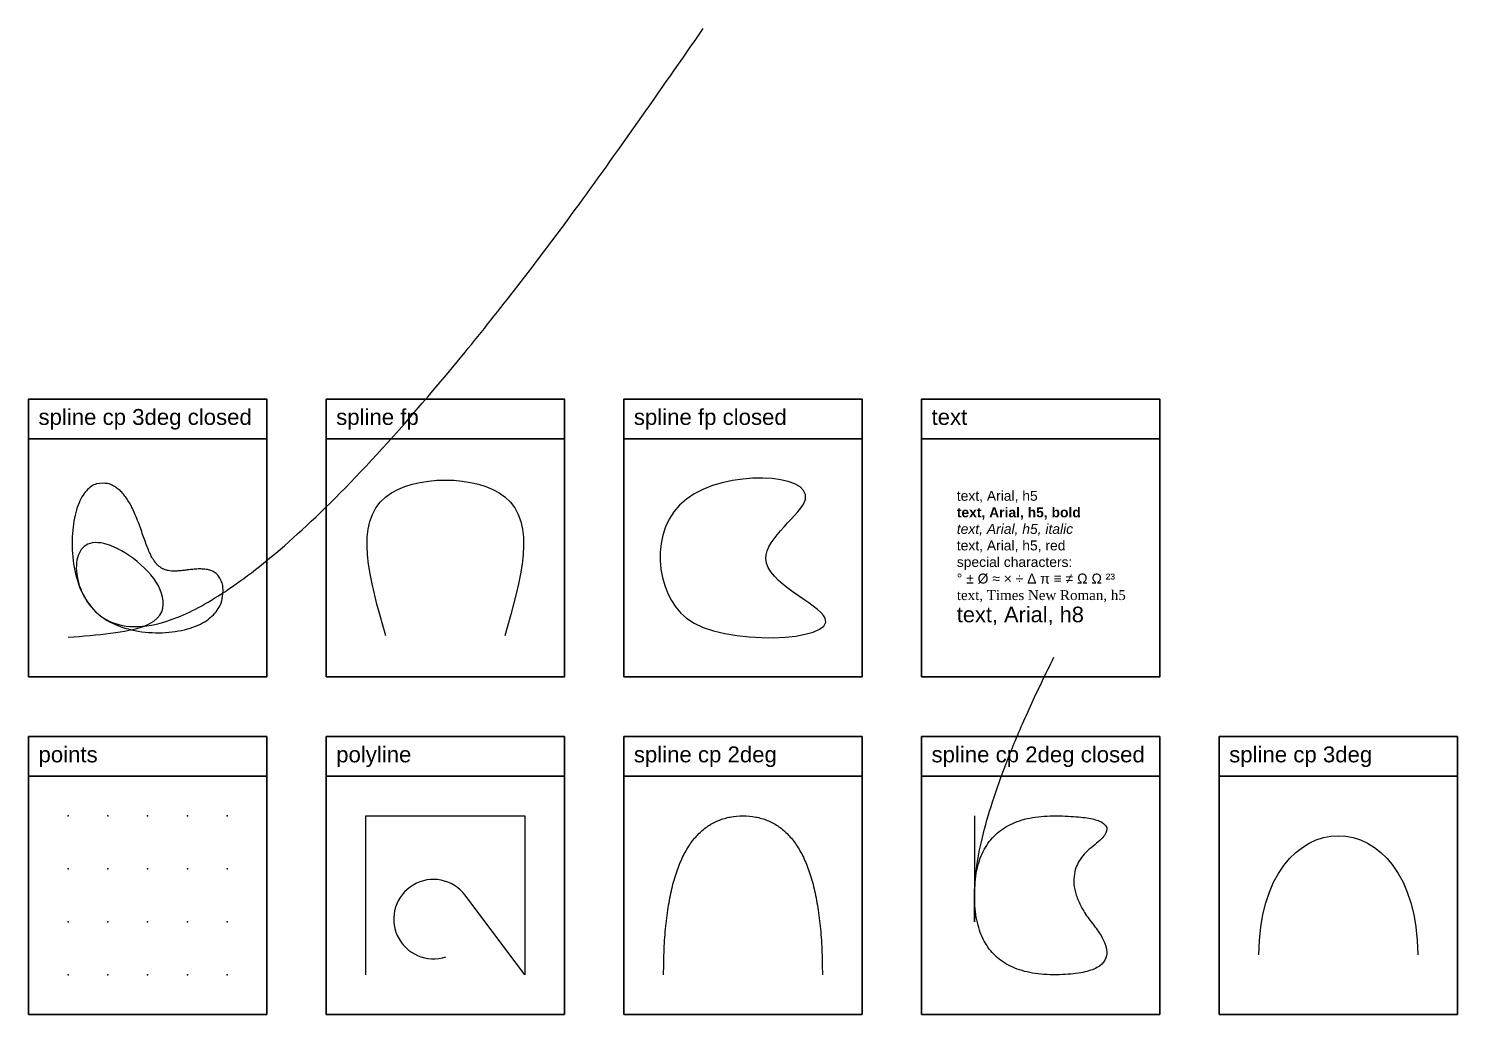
# Model space of a CAD drawing. Extents: x 15 to 735, y 15 to 1192.
# Drawn here: x 15 to 735, y 695 to 1192 of the extents above; entities that cross this region are included whole.
import ezdxf

# ---------------------------------------------------------------- set-up
doc = ezdxf.new("R2010")
doc.units = 0
doc.layers.get('0').update_dxf_attribs({"lineweight": 9, "true_color": 0xffffff})
doc.layers.add('boxes', color=7, linetype='Continuous', true_color=0xffffff)
doc.layers.add('entities', color=7, linetype='Continuous', lineweight=13, true_color=0xffffff)
doc.styles.add('textstyle0', font='')
doc.styles.add('textstyle10', font='')
doc.styles.add('textstyle11', font='')
doc.styles.add('textstyle12', font='')
doc.styles.add('textstyle13', font='')
doc.styles.add('textstyle14', font='')
doc.styles.add('textstyle15', font='')
doc.styles.add('textstyle16', font='')
doc.styles.add('textstyle17', font='')
doc.styles.add('textstyle19', font='')
doc.styles.get('textstyle0').set_extended_font_data('Arial')
doc.styles.get('textstyle10').set_extended_font_data('Arial')
doc.styles.get('textstyle11').set_extended_font_data('Arial')
doc.styles.get('textstyle12').set_extended_font_data('Arial')
doc.styles.get('textstyle13').set_extended_font_data('Arial')
doc.styles.get('textstyle14').set_extended_font_data('Arial')
doc.styles.get('textstyle15').set_extended_font_data('Arial')
doc.styles.get('textstyle16').set_extended_font_data('Arial')
doc.styles.get('textstyle17').set_extended_font_data('Arial')
doc.styles.get('textstyle19').set_extended_font_data('Arial')

# ---------------------------------------------------------------- blocks, each defined once
blk = doc.blocks.new('points')
for p in [(10, 90), (30, 90), (50, 90), (70, 90), (90, 90), (10, 63.33), (30, 63.33), (50, 63.33), (70, 63.33), (90, 63.33), (10, 36.67), (30, 36.67), (50, 36.67), (70, 36.67), (90, 36.67), (10, 10), (30, 10), (50, 10), (70, 10), (90, 10)]:
    blk.add_point(p)
blk = doc.blocks.new('polyline')
blk.add_lwpolyline([(10, 10), (10, 90), (90, 90), (90, 10), (60, 50, 1.953437), (50.32, 19.03)], format="xyb")
blk = doc.blocks.new('spline_cp_2deg')
blk.add_open_spline([(10, 10), (10, 90), (90, 90), (90, 10)], degree=2)
blk = doc.blocks.new('spline_cp_2deg_closed')
blk.add_open_spline([(10, 10), (10, 90), (90, 90), (50, 60), (90, 10), (10, 10), (10, 90)], degree=2, knots=[-1, -1, 0, 1, 2, 3, 4, 5, 6, 6])
blk = doc.blocks.new('spline_cp_3deg')
blk.add_open_spline([(10, 10), (10, 90), (90, 90), (90, 10)], degree=3)
blk = doc.blocks.new('spline_cp_3deg_closed')
blk.add_open_spline([(10, 90), (10, 10), (90, 10), (90, 50), (60, 40), (50, 50), (40, 90), (10, 90), (10, 10), (90, 10)], degree=3, knots=[-2, -2, -1, 0, 1, 2, 3, 4, 5, 6, 7, 8, 9, 9])
blk = doc.blocks.new('spline_fp')
blk.add_open_spline([(20, 10), (11.83, 38.44), (-3.33, 91.25), (103.33, 91.25), (88.17, 38.44), (80, 10)], degree=3, knots=[0, 0, 0, 0, 70, 130, 200, 200, 200, 200])
blk = doc.blocks.new('spline_fp_closed')
blk.add_open_spline([(20, 20), (4.31, 32.4), (-3.64, 97.3), (109, 91.71), (37.95, 46.65), (130.14, 9.78), (38.31, 5.54), (20, 20)], degree=3, knots=[0, 0, 0, 0, 60, 120, 156.055513, 198.48192, 268.48192, 268.48192, 268.48192, 268.48192])
blk = doc.blocks.new('text')
at = {"insert": (10, 90), "char_height": 5, "attachment_point": 1, "style": 'textstyle0'}
blk.add_mtext('text, Arial, h5\\P\\fArial|b1|i0|c0|p0;text, Arial, h5, bold\\P\\fArial|b0|i1|c0|p0;text, Arial, h5, italic\\P\\fArial|b0|i0|c0|p0;\\C1;text, Arial, h5, red\\P\\c0;special characters:\\P%%d %%p %%c ≈ × ÷ Δ π ≡ ≠ Ω Ω ²³\\P\\fTimes New Roman|b0|i0|c0|p0;\\C256;text, Times New Roman, h5\\fArial|b0|i0|c0|p0;\\c0;\\P\\H7.85714;text, Arial, h8', dxfattribs=at)

msp = doc.modelspace()

# ---------------------------------------------------------------- linework, layer by layer
at = {"layer": 'boxes'}
for p, q in [((15, 985), (135, 985)), ((165, 985), (285, 985)), ((315, 985), (435, 985)), ((465, 985), (585, 985)), ((15, 815), (135, 815)), ((165, 815), (285, 815)), ((315, 815), (435, 815)), ((465, 815), (585, 815)), ((615, 815), (735, 815))]:
    msp.add_line(p, q, dxfattribs=at)
for points in [[(15, 865), (135, 865), (135, 1005), (15, 1005)], [(165, 865), (285, 865), (285, 1005), (165, 1005)], [(315, 865), (435, 865), (435, 1005), (315, 1005)], [(465, 865), (585, 865), (585, 1005), (465, 1005)], [(15, 695), (135, 695), (135, 835), (15, 835)], [(165, 695), (285, 695), (285, 835), (165, 835)], [(315, 695), (435, 695), (435, 835), (315, 835)], [(465, 695), (585, 695), (585, 835), (465, 835)], [(615, 695), (735, 695), (735, 835), (615, 835)]]:
    msp.add_lwpolyline(points, close=True, dxfattribs=at)

# ---------------------------------------------------------------- block references
at = {"layer": 'entities'}
for name, p in [('spline_cp_3deg_closed', (25, 875)), ('spline_fp', (175, 875.78)), ('spline_fp_closed', (326.47, 874.65)), ('text', (472.74, 868.77)), ('spline_cp_2deg_closed', (481.67, 705)), ('spline_cp_3deg', (625, 715)), ('points', (25, 705)), ('polyline', (175, 705)), ('spline_cp_2deg', (325, 705))]:
    msp.add_blockref(name, p, dxfattribs=at)

# ---------------------------------------------------------------- texts
at = {"layer": 'boxes', "char_height": 8, "attachment_point": 1}
for s, insert, style in [('spline cp 3deg closed', (20, 1000), 'textstyle15'), ('spline fp', (170, 1000), 'textstyle16'), ('spline fp closed', (320, 1000), 'textstyle17'), ('text', (470, 1000), 'textstyle19'), ('points', (20, 830), 'textstyle10'), ('polyline', (170, 830), 'textstyle11'), ('spline cp 2deg', (320, 830), 'textstyle12'), ('spline cp 2deg closed', (470, 830), 'textstyle13'), ('spline cp 3deg', (620, 830), 'textstyle14')]:
    msp.add_mtext(s, dxfattribs=dict(at, insert=insert, style=style))

doc.saveas('drawing.dxf')
